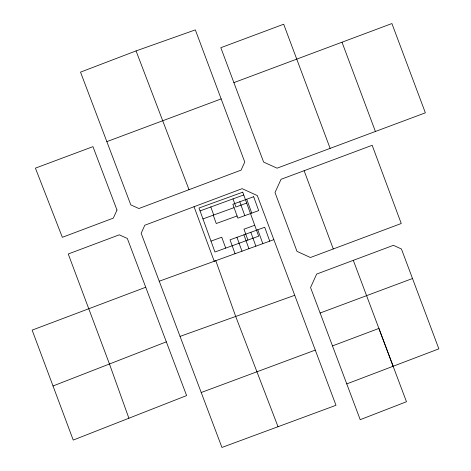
<?xml version="1.0" encoding="UTF-8"?>
<svg xmlns="http://www.w3.org/2000/svg" width="471" height="471" viewBox="0 0 471 471"><rect width="100%" height="100%" fill="white"/><g stroke="black" fill="none" stroke-linecap="round" stroke-linejoin="round"><path stroke-width="0.71" d="M128.889 418.224L109.46 363.989L68.248 253.987L119.263 234.829L127.323 238.461L186.604 395.581L73.235 440.067L32.14 330.13L145.716 287.263M53.011 385.985L166.322 341.846M136.06 50.903L80.529 72.134L130.803 204.891L138.892 208.523L241.099 170.119L244.761 162.03L195.341 29.885L136.06 50.903L189.024 189.689M346.78 383.9L438.86 348.858L401.451 249.012L393.426 245.32L316.665 274.075L310.554 287.54L360.209 419.685L406.473 401.734L378.896 328.428L332.491 345.902M233.887 82.625L391.919 23.55L425.366 112.828L277.048 168.182L263.613 162.071L220.834 47.701L283.689 24.227L330.13 148.371M221.176 98.91L106.864 141.63M194.04 206.722L144.797 225.232L141.17 233.292L221.941 447.45L335.988 405.29L257.319 195.577L242.123 188.665L194.04 206.722L214.234 261.252L273.81 239.668M200.057 210.902L243.743 194.965M304.119 170.72L281.034 179.31L275.011 192.539L297.001 251.373L310.436 257.513L401.245 223.507L372.167 145.298L304.119 170.72L333.285 248.953M320.121 313.015L412.525 278.508M201.217 392.508L315.234 350.112M159.233 281.211L215.8 260.693L235.7 316.459L278.031 426.726M202.96 218.915L234.063 207.646M246.68 203.072L235.924 206.969L232.986 198.862M237.078 215.971L216.26 223.513L213.245 215.188M211.002 241.117L221.759 237.219L225.703 248.105M254.723 225.279L243.966 229.177L247.911 240.063M294.658 295.323L180.052 336.388M393.126 366.244L353.303 260.351M342.052 42.325L375.416 131.486M269.748 241.146L264.72 227.263L230.025 239.833L235.053 253.71M246.722 199.245L251.75 213.122M257.778 229.777L262.806 243.66M239.78 201.759L244.808 215.636M250.843 232.291L255.871 246.168M243.901 234.805L248.929 248.682M236.96 237.319L241.988 251.196M210.778 206.904L213.716 215.017M116.991 210.06L113.328 218.12L62.343 237.307L35.419 168.141L92.958 146.646L116.991 210.06M242.736 192.186L199.015 208.023L214.947 252.003L258.667 236.165L242.736 192.186M253.663 196.731L232.845 204.273L237.867 218.15L258.685 210.608L253.663 196.731"/></g></svg>
